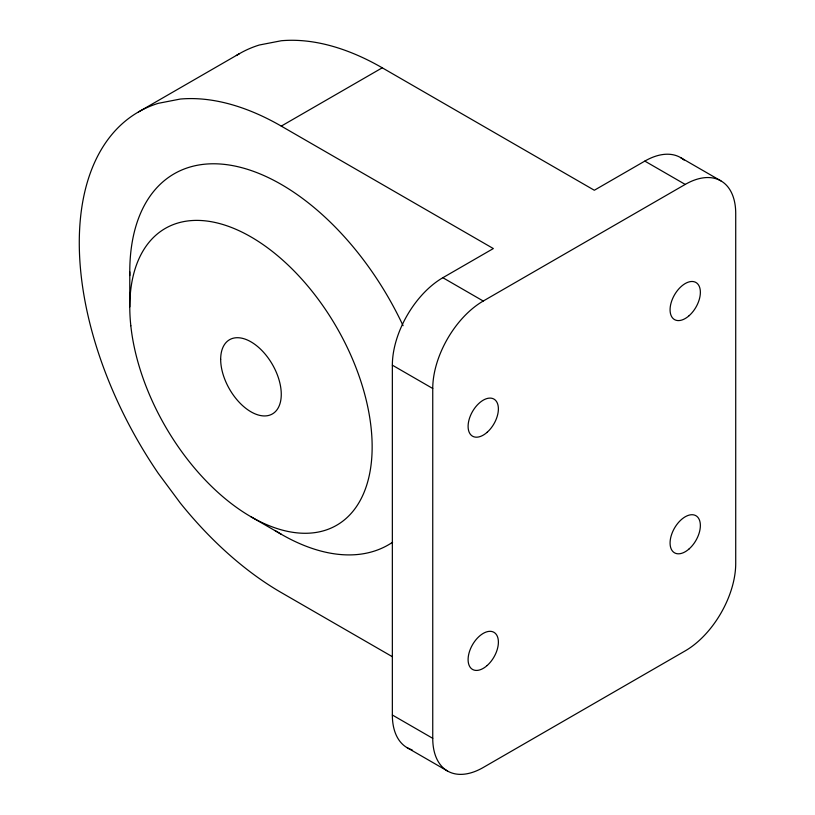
<?xml version="1.0" encoding="UTF-8"?>
<svg xmlns="http://www.w3.org/2000/svg" width="815" height="815" viewBox="0 0 815 815"><rect width="100%" height="100%" fill="white"/><g stroke="black" fill="none" stroke-linecap="round" stroke-linejoin="round"><path stroke-width="1.22" d="M138.438 111.971L239.437 53.668M392.249 656.645L281.267 592.566A285.637 164.915 60 0 1 180.278 503.018L158.304 473.383A285.637 164.915 60 0 1 158.304 103.322L180.278 99.053A285.637 164.915 60 0 1 281.267 126.111L382.255 67.808L594.329 190.252L644.828 161.095A71.414 41.229 -60 0 1 684.07 160.056M412.105 749.861A71.414 41.229 -60 0 1 392.351 715.01L392.351 365.171A71.414 41.229 -60 0 1 442.851 277.711L493.34 248.555L281.267 126.111M432.745 738.329L432.745 388.49A71.414 41.229 -60 0 1 483.244 301.03L685.221 184.424A71.414 41.229 -60 0 1 735.721 213.571L735.721 563.409A71.414 41.229 -60 0 1 685.221 650.869L483.244 767.486A71.414 41.229 -60 0 1 432.745 738.329L392.351 715.01M680.535 157.56L720.929 180.889M644.828 161.095L685.221 184.424M442.851 277.711L483.244 301.03M392.351 365.171L432.745 388.49M250.969 516.771L281.267 534.263M407.143 747.701L447.537 771.021M129.779 271.884L129.779 306.868M392.606 542.23A214.233 123.686 60 0 1 275.012 530.504M129.809 275.511A214.233 123.686 60 0 1 232.367 165.557A214.233 123.686 60 0 1 403.068 325.674M236.36 55.522A285.637 164.915 60 0 1 259.292 45.019L281.267 40.75A285.637 164.915 60 0 1 382.255 67.808M130.818 325.735A171.384 98.951 60 0 0 324.737 530.443A171.384 98.951 60 0 0 297.343 274.329A171.384 98.951 60 0 0 130.818 325.735M220.671 359.344A42.849 24.735 60 0 0 266.118 415.874A42.849 24.735 60 0 0 266.118 355.279A42.849 24.735 60 0 0 220.671 359.344M487.166 432.276A21.424 12.368 -60 0 0 493.951 399.095A21.424 12.368 -60 0 0 468.615 421.569A21.424 12.368 -60 0 0 487.166 432.276M689.144 315.67A21.424 12.368 -60 0 0 695.928 282.479A21.424 12.368 -60 0 0 670.592 304.953A21.424 12.368 -60 0 0 689.144 315.67M689.144 548.892A21.424 12.368 -60 0 0 695.928 515.712A21.424 12.368 -60 0 0 670.592 538.185A21.424 12.368 -60 0 0 689.144 548.892M487.166 665.509A21.424 12.368 -60 0 0 493.951 632.318A21.424 12.368 -60 0 0 468.615 654.791A21.424 12.368 -60 0 0 487.166 665.509"/></g></svg>
